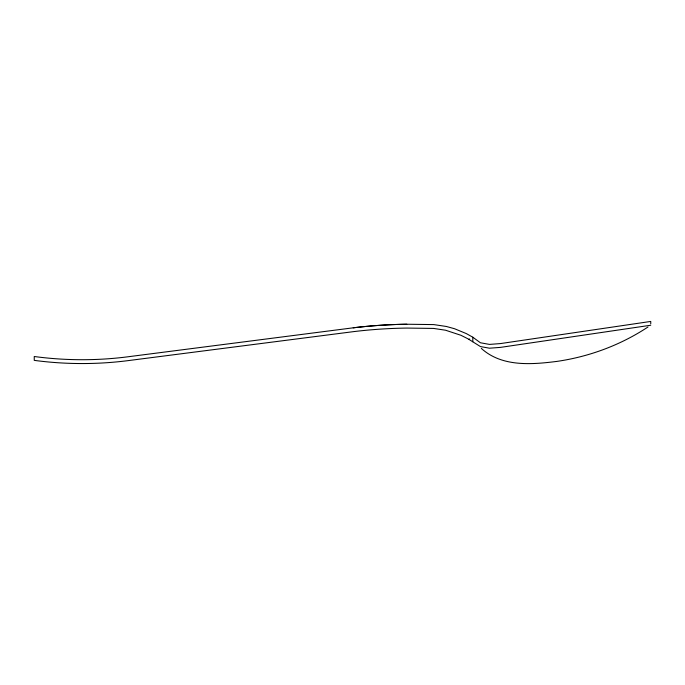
<?xml version="1.0" encoding="UTF-8"?>
<svg xmlns="http://www.w3.org/2000/svg" width="685" height="685" viewBox="0 0 685 685"><rect width="100%" height="100%" fill="white"/><g stroke="black" fill="none" stroke-linecap="round" stroke-linejoin="round"><path stroke-width="1.03" d="M648.019 326.976C620.653 345.069 589.194 356.748 556.751 361.423C531.277 364.634 501.805 366.997 481.298 348.382M468.942 339.375L469.687 338.964M650.75 325.229L500.47 347.381L489.492 348.203L480.425 346.567L468.138 338.895L460.902 335.273L445.541 330.221L433.536 328.423L406.873 328.072A503.886 502.285 -90 0 0 353.683 331.617L130.081 360.37C98.323 364.608 66.008 364.608 34.25 360.37L34.25 356.508C65.846 360.755 97.998 360.789 129.602 356.568L353.22 327.815A507.756 506.138 90 0 1 406.821 324.236L433.793 324.596L446.38 326.48L454.54 328.731L466.279 333.569L472.804 337.208L480.425 342.765L489.492 344.409L500.47 343.579L650.75 321.436L650.75 323.842M472.804 337.208L472.804 341.746M353.22 327.815A507.756 506.138 -90 0 1 406.821 324.236"/></g></svg>
